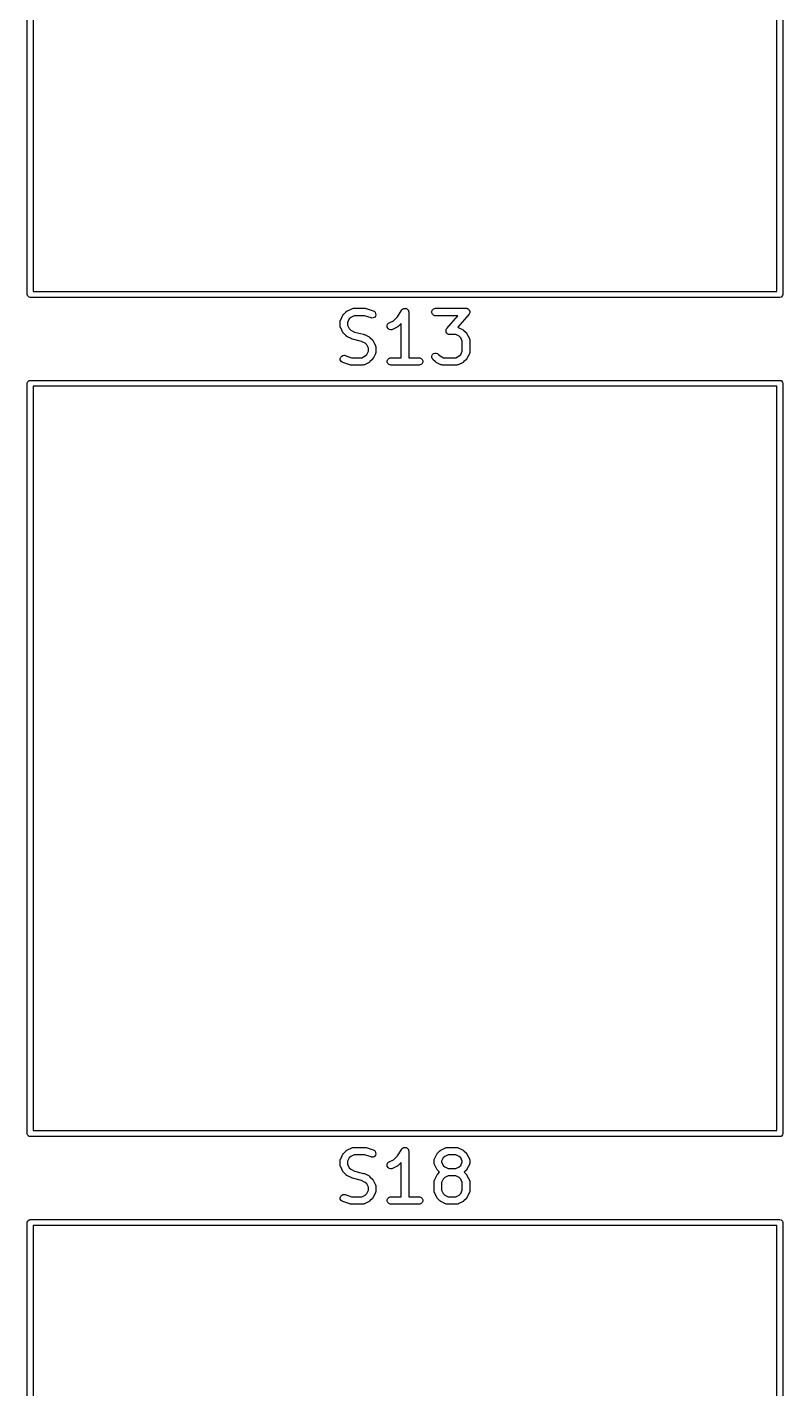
# Model space of a CAD drawing. Header units: inches. Extents: x 3.93 to 7.4, y -5.66 to -1.55.
# Drawn here: x 5.383 to 5.987, y -3.755 to -2.669 of the extents above; entities that cross this region are included whole.
import ezdxf

# ---------------------------------------------------------------- set-up
doc = ezdxf.new("R2010")
doc.units = ezdxf.units.IN
doc.header["$MEASUREMENT"] = 0
doc.layers.add('F.Silkscreen', color=41, linetype='CONTINUOUS', true_color=0xf2eda1)

msp = doc.modelspace()

# ---------------------------------------------------------------- linework, layer by layer
at = {"layer": 'F.Silkscreen', "linetype": 'CONTINUOUS'}
for p, q in [((5.3835, -2.8819), (5.3835, -2.2835)), ((5.3882, -2.2858), (5.3882, -2.8795)), ((5.9819, -2.8795), (5.9819, -2.2858)), ((5.9866, -2.2835), (5.9866, -2.8819)), ((5.3836, -2.8828), (5.3835, -2.8819)), ((5.3849, -2.8841), (5.3836, -2.8828)), ((5.3858, -2.8843), (5.3849, -2.8841)), ((5.9843, -2.8843), (5.3858, -2.8843)), ((5.3882, -2.8795), (5.9819, -2.8795)), ((5.9852, -2.8841), (5.9843, -2.8843)), ((5.9864, -2.8828), (5.9852, -2.8841)), ((5.9866, -2.8819), (5.9864, -2.8828)), ((5.6337, -2.902), (5.6355, -2.8983)), ((5.6355, -2.8983), (5.6357, -2.898)), ((5.6357, -2.898), (5.6358, -2.8979)), ((5.6357, -2.898), (5.6357, -2.898)), ((5.6358, -2.8978), (5.6359, -2.8977)), ((5.6358, -2.8979), (5.6358, -2.8978)), ((5.6359, -2.8977), (5.6361, -2.8975)), ((5.6361, -2.8975), (5.638, -2.8956)), ((5.638, -2.8956), (5.6382, -2.8955)), ((5.6382, -2.8954), (5.6383, -2.8953)), ((5.6382, -2.8955), (5.6382, -2.8954)), ((5.6383, -2.8953), (5.6384, -2.8953)), ((5.6384, -2.8953), (5.6385, -2.8952)), ((5.6385, -2.8952), (5.6387, -2.8951)), ((5.6387, -2.8951), (5.6425, -2.8932)), ((5.6445, -2.8988), (5.6418, -2.9002)), ((5.6425, -2.8932), (5.643, -2.893)), ((5.643, -2.893), (5.6431, -2.893)), ((5.6431, -2.893), (5.6432, -2.893)), ((5.6432, -2.893), (5.6438, -2.8929)), ((5.6438, -2.8929), (5.6532, -2.8929)), ((5.6527, -2.8988), (5.6445, -2.8988)), ((5.6579, -2.9005), (5.6527, -2.8988)), ((5.6532, -2.8929), (5.6535, -2.8929)), ((5.6535, -2.8929), (5.6535, -2.8929)), ((5.6535, -2.8929), (5.6536, -2.893)), ((5.6536, -2.893), (5.6537, -2.893)), ((5.6537, -2.893), (5.6538, -2.893)), ((5.6538, -2.893), (5.6541, -2.8931)), ((5.6541, -2.8931), (5.6597, -2.8949)), ((5.6597, -2.8949), (5.6603, -2.8952)), ((5.6603, -2.8952), (5.6611, -2.8959)), ((5.6614, -2.8992), (5.6606, -2.9001)), ((5.6611, -2.8959), (5.6616, -2.897)), ((5.6617, -2.8981), (5.6614, -2.8992)), ((5.6616, -2.897), (5.6617, -2.8981)), ((5.6758, -2.9028), (5.679, -2.8996)), ((5.679, -2.8996), (5.6826, -2.8942)), ((5.6826, -2.8942), (5.6829, -2.8938)), ((5.6826, -2.8942), (5.6826, -2.8942)), ((5.6826, -2.8942), (5.6826, -2.8942)), ((5.6826, -2.8942), (5.6826, -2.8942)), ((5.6829, -2.8938), (5.6832, -2.8936)), ((5.6832, -2.8936), (5.6834, -2.8934)), ((5.6834, -2.8934), (5.6837, -2.8933)), ((5.6837, -2.8933), (5.6839, -2.8931)), ((5.6839, -2.8931), (5.6842, -2.8931)), ((5.6842, -2.8931), (5.6845, -2.893)), ((5.6845, -2.893), (5.6848, -2.893)), ((5.6848, -2.893), (5.685, -2.8929)), ((5.685, -2.8929), (5.6853, -2.893)), ((5.6853, -2.893), (5.6856, -2.893)), ((5.6856, -2.893), (5.6859, -2.8931)), ((5.6859, -2.8931), (5.6862, -2.8931)), ((5.6862, -2.8931), (5.6864, -2.8933)), ((5.6864, -2.8933), (5.6867, -2.8934)), ((5.6867, -2.8934), (5.6869, -2.8936)), ((5.6869, -2.8936), (5.6871, -2.8938)), ((5.6871, -2.8938), (5.6873, -2.894)), ((5.6873, -2.894), (5.6875, -2.8942)), ((5.6875, -2.8942), (5.6876, -2.8945)), ((5.6876, -2.8945), (5.6878, -2.8947)), ((5.6878, -2.8947), (5.6878, -2.895)), ((5.6878, -2.895), (5.6879, -2.8953)), ((5.6879, -2.8953), (5.688, -2.8959)), ((5.688, -2.8959), (5.688, -2.8959)), ((5.688, -2.8959), (5.688, -2.8959)), ((5.688, -2.8959), (5.688, -2.8959)), ((5.688, -2.8959), (5.688, -2.9323)), ((5.7065, -2.8953), (5.707, -2.8942)), ((5.7065, -2.8964), (5.7065, -2.8953)), ((5.707, -2.8975), (5.7065, -2.8964)), ((5.707, -2.8942), (5.7078, -2.8934)), ((5.7078, -2.8983), (5.707, -2.8975)), ((5.7078, -2.8934), (5.7088, -2.893)), ((5.7088, -2.8988), (5.7078, -2.8983)), ((5.7088, -2.893), (5.7094, -2.8929)), ((5.7094, -2.8988), (5.7088, -2.8988)), ((5.7094, -2.8929), (5.7338, -2.8929)), ((5.7273, -2.8988), (5.7094, -2.8988)), ((5.7184, -2.9089), (5.7273, -2.8988)), ((5.736, -2.8978), (5.7271, -2.908)), ((5.7338, -2.8929), (5.7341, -2.8929)), ((5.7341, -2.8929), (5.7342, -2.8929)), ((5.7342, -2.8929), (5.7342, -2.8929)), ((5.7342, -2.8929), (5.7344, -2.893)), ((5.7344, -2.893), (5.7348, -2.8931)), ((5.7348, -2.8931), (5.7353, -2.8933)), ((5.7353, -2.8933), (5.7353, -2.8934)), ((5.7353, -2.8934), (5.7354, -2.8934)), ((5.7354, -2.8934), (5.7358, -2.8937)), ((5.7358, -2.8937), (5.7361, -2.8941)), ((5.7362, -2.8976), (5.736, -2.8978)), ((5.7361, -2.8941), (5.7362, -2.8941)), ((5.7362, -2.8941), (5.7362, -2.8942)), ((5.7362, -2.8942), (5.7364, -2.8947)), ((5.7363, -2.8974), (5.7362, -2.8975)), ((5.7362, -2.8975), (5.7362, -2.8976)), ((5.7365, -2.8969), (5.7363, -2.8973)), ((5.7363, -2.8973), (5.7363, -2.8974)), ((5.7364, -2.8947), (5.7366, -2.8951)), ((5.7367, -2.8964), (5.7365, -2.8969)), ((5.7366, -2.8951), (5.7366, -2.8952)), ((5.7366, -2.8952), (5.7367, -2.8953)), ((5.7367, -2.8953), (5.7367, -2.8958)), ((5.7367, -2.8958), (5.7367, -2.8962)), ((5.7367, -2.8962), (5.7367, -2.8963)), ((5.7367, -2.8963), (5.7367, -2.8964)), ((5.6333, -2.9034), (5.6334, -2.9028)), ((5.6333, -2.9071), (5.6333, -2.9034)), ((5.6334, -2.9077), (5.6333, -2.9071)), ((5.6334, -2.9026), (5.6337, -2.902)), ((5.6334, -2.9027), (5.6334, -2.9026)), ((5.6334, -2.9028), (5.6334, -2.9027)), ((5.6334, -2.9078), (5.6334, -2.9077)), ((5.6334, -2.9079), (5.6334, -2.9078)), ((5.6337, -2.9084), (5.6334, -2.9079)), ((5.6355, -2.9122), (5.6337, -2.9084)), ((5.6406, -2.9014), (5.6392, -2.9041)), ((5.6392, -2.9041), (5.6392, -2.9064)), ((5.6392, -2.9064), (5.6406, -2.9091)), ((5.6418, -2.9002), (5.6406, -2.9014)), ((5.6406, -2.9091), (5.6418, -2.9103)), ((5.6418, -2.9103), (5.6448, -2.9118)), ((5.6584, -2.9007), (5.6579, -2.9005)), ((5.6596, -2.9006), (5.6584, -2.9007)), ((5.6606, -2.9001), (5.6596, -2.9006)), ((5.6709, -2.9067), (5.6712, -2.9056)), ((5.6709, -2.9079), (5.6709, -2.9067)), ((5.6715, -2.9089), (5.6709, -2.9079)), ((5.6712, -2.9056), (5.672, -2.9048)), ((5.6723, -2.9097), (5.6715, -2.9089)), ((5.672, -2.9048), (5.6725, -2.9045)), ((5.6734, -2.91), (5.6723, -2.9097)), ((5.6725, -2.9045), (5.6758, -2.9028)), ((5.6746, -2.91), (5.6734, -2.91)), ((5.6751, -2.9097), (5.6746, -2.91)), ((5.6789, -2.9079), (5.6751, -2.9097)), ((5.6791, -2.9077), (5.6789, -2.9079)), ((5.6792, -2.9077), (5.6791, -2.9077)), ((5.6793, -2.9076), (5.6792, -2.9077)), ((5.6794, -2.9076), (5.6793, -2.9076)), ((5.6796, -2.9073), (5.6794, -2.9075)), ((5.6794, -2.9075), (5.6794, -2.9076)), ((5.6821, -2.9049), (5.6796, -2.9073)), ((5.6821, -2.9323), (5.6821, -2.9049)), ((5.7177, -2.9105), (5.7178, -2.9104)), ((5.7178, -2.911), (5.7177, -2.9105)), ((5.7178, -2.9103), (5.7179, -2.9098)), ((5.7178, -2.9104), (5.7178, -2.9103)), ((5.7179, -2.9098), (5.7181, -2.9094)), ((5.7181, -2.9094), (5.7182, -2.9093)), ((5.7182, -2.9093), (5.7182, -2.9092)), ((5.7182, -2.9092), (5.7183, -2.9092)), ((5.7183, -2.9092), (5.7184, -2.9089)), ((5.7271, -2.908), (5.7276, -2.9082)), ((5.7276, -2.9082), (5.7314, -2.9101)), ((5.7314, -2.9101), (5.7316, -2.9102)), ((5.7316, -2.9102), (5.7317, -2.9103)), ((5.7317, -2.9103), (5.7318, -2.9103)), ((5.7318, -2.9103), (5.7318, -2.9104)), ((5.7318, -2.9104), (5.7319, -2.9105)), ((5.7319, -2.9105), (5.7321, -2.9106)), ((5.6357, -2.9124), (5.6355, -2.9122)), ((5.6357, -2.9125), (5.6357, -2.9124)), ((5.6358, -2.9126), (5.6357, -2.9125)), ((5.6358, -2.9127), (5.6358, -2.9126)), ((5.6359, -2.9127), (5.6358, -2.9127)), ((5.6361, -2.9129), (5.6359, -2.9127)), ((5.638, -2.9148), (5.6361, -2.9129)), ((5.6382, -2.915), (5.638, -2.9148)), ((5.6382, -2.9151), (5.6382, -2.915)), ((5.6383, -2.9151), (5.6382, -2.9151)), ((5.6384, -2.9152), (5.6383, -2.9151)), ((5.6385, -2.9152), (5.6384, -2.9152)), ((5.6387, -2.9154), (5.6385, -2.9152)), ((5.6425, -2.9172), (5.6387, -2.9154)), ((5.6425, -2.9173), (5.6425, -2.9172)), ((5.6428, -2.9174), (5.6425, -2.9173)), ((5.6425, -2.9173), (5.6425, -2.9173)), ((5.643, -2.9175), (5.6428, -2.9174)), ((5.6431, -2.9175), (5.643, -2.9175)), ((5.643, -2.9175), (5.643, -2.9175)), ((5.6503, -2.9193), (5.6431, -2.9175)), ((5.6448, -2.9118), (5.652, -2.9136)), ((5.6533, -2.9208), (5.6503, -2.9193)), ((5.652, -2.9136), (5.6521, -2.9136)), ((5.6521, -2.9136), (5.6521, -2.9136)), ((5.6521, -2.9136), (5.6523, -2.9137)), ((5.6523, -2.9137), (5.6526, -2.9138)), ((5.6526, -2.9138), (5.6526, -2.9138)), ((5.6526, -2.9138), (5.6526, -2.9138)), ((5.6526, -2.9138), (5.6564, -2.9157)), ((5.6545, -2.922), (5.6533, -2.9208)), ((5.6564, -2.9157), (5.6566, -2.9159)), ((5.6566, -2.9159), (5.6567, -2.9159)), ((5.6567, -2.9159), (5.6568, -2.916)), ((5.6568, -2.916), (5.6569, -2.916)), ((5.6569, -2.916), (5.6569, -2.9161)), ((5.6569, -2.9161), (5.6571, -2.9163)), ((5.6571, -2.9163), (5.659, -2.9181)), ((5.659, -2.9181), (5.6592, -2.9184)), ((5.6592, -2.9184), (5.6593, -2.9184)), ((5.6593, -2.9184), (5.6593, -2.9185)), ((5.6593, -2.9185), (5.6594, -2.9186)), ((5.6594, -2.9186), (5.6594, -2.9187)), ((5.6594, -2.9187), (5.6596, -2.9189)), ((5.6596, -2.9189), (5.6614, -2.9227)), ((5.7178, -2.9114), (5.7178, -2.911)), ((5.7178, -2.9115), (5.7178, -2.9114)), ((5.7178, -2.9116), (5.7178, -2.9115)), ((5.718, -2.9121), (5.7178, -2.9116)), ((5.7182, -2.9125), (5.718, -2.9121)), ((5.7183, -2.9126), (5.7182, -2.9125)), ((5.7183, -2.9127), (5.7183, -2.9126)), ((5.7187, -2.913), (5.7183, -2.9127)), ((5.719, -2.9133), (5.7187, -2.913)), ((5.7191, -2.9134), (5.719, -2.9133)), ((5.7192, -2.9134), (5.7191, -2.9134)), ((5.7196, -2.9136), (5.7192, -2.9134)), ((5.7201, -2.9138), (5.7196, -2.9136)), ((5.7202, -2.9138), (5.7201, -2.9138)), ((5.7203, -2.9138), (5.7202, -2.9138)), ((5.7204, -2.9138), (5.7203, -2.9138)), ((5.7207, -2.9138), (5.7204, -2.9138)), ((5.7256, -2.9138), (5.7207, -2.9138)), ((5.7283, -2.9152), (5.7256, -2.9138)), ((5.7295, -2.9164), (5.7283, -2.9152)), ((5.7308, -2.9191), (5.7295, -2.9164)), ((5.7308, -2.927), (5.7308, -2.9191)), ((5.7321, -2.9106), (5.734, -2.9125)), ((5.734, -2.9125), (5.7342, -2.9127)), ((5.7342, -2.9127), (5.7342, -2.9128)), ((5.7342, -2.9128), (5.7343, -2.9129)), ((5.7343, -2.9129), (5.7344, -2.913)), ((5.7344, -2.913), (5.7344, -2.913)), ((5.7344, -2.913), (5.7345, -2.9133)), ((5.7345, -2.9133), (5.7364, -2.917)), ((5.7364, -2.917), (5.7366, -2.9176)), ((5.7366, -2.9176), (5.7366, -2.9177)), ((5.7366, -2.9177), (5.7367, -2.9178)), ((5.7367, -2.9178), (5.7367, -2.9184)), ((5.7367, -2.9184), (5.7367, -2.9277)), ((5.6334, -2.933), (5.6337, -2.9319)), ((5.6337, -2.9319), (5.6345, -2.931)), ((5.6345, -2.931), (5.6355, -2.9305)), ((5.6355, -2.9305), (5.6367, -2.9304)), ((5.6367, -2.9304), (5.6372, -2.9306)), ((5.6372, -2.9306), (5.6424, -2.9323)), ((5.6506, -2.9323), (5.6533, -2.9309)), ((5.6533, -2.9309), (5.6545, -2.9297)), ((5.6558, -2.9247), (5.6545, -2.922)), ((5.6545, -2.9297), (5.6558, -2.927)), ((5.6558, -2.927), (5.6558, -2.9247)), ((5.6614, -2.9291), (5.6596, -2.9328)), ((5.6614, -2.9227), (5.6616, -2.9232)), ((5.6616, -2.9285), (5.6614, -2.9291)), ((5.6616, -2.9232), (5.6616, -2.9233)), ((5.6616, -2.9233), (5.6617, -2.9234)), ((5.6617, -2.9283), (5.6616, -2.9284)), ((5.6616, -2.9284), (5.6616, -2.9285)), ((5.6617, -2.9234), (5.6617, -2.924)), ((5.6617, -2.924), (5.6617, -2.9277)), ((5.6617, -2.9277), (5.6617, -2.9283)), ((5.7065, -2.9309), (5.707, -2.9298)), ((5.7065, -2.9321), (5.7065, -2.9309)), ((5.707, -2.9331), (5.7065, -2.9321)), ((5.707, -2.9298), (5.7078, -2.929)), ((5.7078, -2.929), (5.7088, -2.9286)), ((5.7088, -2.9286), (5.71, -2.9286)), ((5.71, -2.9286), (5.7111, -2.929)), ((5.7111, -2.929), (5.7115, -2.9294)), ((5.7115, -2.9294), (5.713, -2.9309)), ((5.713, -2.9309), (5.7157, -2.9323)), ((5.7256, -2.9323), (5.7283, -2.9309)), ((5.7283, -2.9309), (5.7295, -2.9297)), ((5.7295, -2.9297), (5.7308, -2.927)), ((5.7364, -2.9291), (5.7345, -2.9328)), ((5.7366, -2.9285), (5.7364, -2.9291)), ((5.7367, -2.9283), (5.7366, -2.9284)), ((5.7366, -2.9284), (5.7366, -2.9285)), ((5.7367, -2.9277), (5.7367, -2.9283)), ((5.6334, -2.9341), (5.6334, -2.933)), ((5.634, -2.9352), (5.6334, -2.9341)), ((5.6348, -2.9359), (5.634, -2.9352)), ((5.6354, -2.9362), (5.6348, -2.9359)), ((5.641, -2.938), (5.6354, -2.9362)), ((5.6413, -2.9381), (5.641, -2.938)), ((5.6414, -2.9381), (5.6413, -2.9381)), ((5.6413, -2.9381), (5.6413, -2.9381)), ((5.6416, -2.9382), (5.6414, -2.9381)), ((5.6419, -2.9382), (5.6416, -2.9382)), ((5.6416, -2.9382), (5.6416, -2.9382)), ((5.6513, -2.9382), (5.6419, -2.9382)), ((5.6424, -2.9323), (5.6506, -2.9323)), ((5.6519, -2.9381), (5.6513, -2.9382)), ((5.652, -2.9381), (5.6519, -2.9381)), ((5.6521, -2.9381), (5.652, -2.9381)), ((5.6526, -2.9379), (5.6521, -2.9381)), ((5.6564, -2.936), (5.6526, -2.9379)), ((5.6566, -2.9358), (5.6564, -2.936)), ((5.6567, -2.9358), (5.6566, -2.9358)), ((5.6568, -2.9357), (5.6567, -2.9358)), ((5.6569, -2.9357), (5.6568, -2.9357)), ((5.6571, -2.9354), (5.6569, -2.9356)), ((5.6569, -2.9356), (5.6569, -2.9357)), ((5.659, -2.9336), (5.6571, -2.9354)), ((5.6592, -2.9333), (5.659, -2.9336)), ((5.6593, -2.9333), (5.6592, -2.9333)), ((5.6594, -2.9331), (5.6593, -2.9332)), ((5.6593, -2.9332), (5.6593, -2.9333)), ((5.6596, -2.9328), (5.6594, -2.933)), ((5.6594, -2.933), (5.6594, -2.9331)), ((5.6709, -2.9347), (5.6713, -2.9336)), ((5.6709, -2.9358), (5.6709, -2.9347)), ((5.6713, -2.9369), (5.6709, -2.9358)), ((5.6713, -2.9336), (5.6722, -2.9328)), ((5.6722, -2.9377), (5.6713, -2.9369)), ((5.6722, -2.9328), (5.6732, -2.9323)), ((5.6732, -2.9381), (5.6722, -2.9377)), ((5.6732, -2.9323), (5.6738, -2.9323)), ((5.6738, -2.9382), (5.6732, -2.9381)), ((5.6738, -2.9323), (5.6821, -2.9323)), ((5.6963, -2.9382), (5.6738, -2.9382)), ((5.688, -2.9323), (5.6963, -2.9323)), ((5.6963, -2.9323), (5.6969, -2.9323)), ((5.6969, -2.9381), (5.6963, -2.9382)), ((5.6969, -2.9323), (5.6979, -2.9328)), ((5.6979, -2.9377), (5.6969, -2.9381)), ((5.6979, -2.9328), (5.6987, -2.9336)), ((5.6987, -2.9369), (5.6979, -2.9377)), ((5.6987, -2.9336), (5.6992, -2.9347)), ((5.6992, -2.9358), (5.6987, -2.9369)), ((5.6992, -2.9347), (5.6992, -2.9358)), ((5.7073, -2.9336), (5.707, -2.9331)), ((5.7092, -2.9354), (5.7073, -2.9336)), ((5.7094, -2.9356), (5.7092, -2.9354)), ((5.7095, -2.9357), (5.7094, -2.9356)), ((5.7096, -2.9357), (5.7095, -2.9357)), ((5.7096, -2.9358), (5.7096, -2.9357)), ((5.7097, -2.9358), (5.7096, -2.9358)), ((5.71, -2.936), (5.7097, -2.9358)), ((5.7137, -2.9379), (5.71, -2.936)), ((5.7143, -2.9381), (5.7137, -2.9379)), ((5.7144, -2.9381), (5.7143, -2.9381)), ((5.7145, -2.9381), (5.7144, -2.9381)), ((5.715, -2.9382), (5.7145, -2.9381)), ((5.7263, -2.9382), (5.715, -2.9382)), ((5.7157, -2.9323), (5.7256, -2.9323)), ((5.7269, -2.9381), (5.7263, -2.9382)), ((5.727, -2.9381), (5.7269, -2.9381)), ((5.7271, -2.9381), (5.727, -2.9381)), ((5.7276, -2.9379), (5.7271, -2.9381)), ((5.7314, -2.936), (5.7276, -2.9379)), ((5.7316, -2.9358), (5.7314, -2.936)), ((5.7317, -2.9358), (5.7316, -2.9358)), ((5.7318, -2.9357), (5.7317, -2.9358)), ((5.7319, -2.9356), (5.7318, -2.9357)), ((5.7318, -2.9357), (5.7318, -2.9357)), ((5.7321, -2.9354), (5.7319, -2.9356)), ((5.734, -2.9336), (5.7321, -2.9354)), ((5.7342, -2.9333), (5.734, -2.9336)), ((5.7343, -2.9332), (5.7342, -2.9333)), ((5.7342, -2.9333), (5.7342, -2.9333)), ((5.7344, -2.9331), (5.7343, -2.9332)), ((5.7345, -2.9328), (5.7344, -2.933)), ((5.7344, -2.933), (5.7344, -2.9331)), ((5.3835, -2.9528), (5.3836, -2.9519)), ((5.3835, -3.5512), (5.3835, -2.9528)), ((5.3836, -2.9519), (5.3849, -2.9506)), ((5.3849, -2.9506), (5.3858, -2.9504)), ((5.3858, -2.9504), (5.9843, -2.9504)), ((5.9843, -2.9504), (5.9852, -2.9506)), ((5.9852, -2.9506), (5.9864, -2.9519)), ((5.9864, -2.9519), (5.9866, -2.9528)), ((5.9866, -2.9528), (5.9866, -3.5512)), ((5.3882, -2.9551), (5.3882, -3.5488)), ((5.9819, -2.9551), (5.3882, -2.9551)), ((5.9819, -3.5488), (5.9819, -2.9551)), ((5.3836, -3.5521), (5.3835, -3.5512)), ((5.3882, -3.5488), (5.9819, -3.5488)), ((5.9866, -3.5512), (5.9864, -3.5521)), ((5.3849, -3.5534), (5.3836, -3.5521)), ((5.3858, -3.5535), (5.3849, -3.5534)), ((5.9843, -3.5535), (5.3858, -3.5535)), ((5.9852, -3.5534), (5.9843, -3.5535)), ((5.9864, -3.5521), (5.9852, -3.5534)), ((5.6333, -3.5726), (5.6334, -3.5721)), ((5.6333, -3.5764), (5.6333, -3.5726)), ((5.6334, -3.5719), (5.6337, -3.5713)), ((5.6334, -3.572), (5.6334, -3.5719)), ((5.6334, -3.5721), (5.6334, -3.572)), ((5.6337, -3.5713), (5.6355, -3.5676)), ((5.6355, -3.5676), (5.6357, -3.5673)), ((5.6357, -3.5673), (5.6358, -3.5672)), ((5.6357, -3.5673), (5.6357, -3.5673)), ((5.6358, -3.5671), (5.6359, -3.567)), ((5.6358, -3.5672), (5.6358, -3.5671)), ((5.6359, -3.567), (5.6361, -3.5668)), ((5.6361, -3.5668), (5.638, -3.5649)), ((5.638, -3.5649), (5.6382, -3.5648)), ((5.6382, -3.5647), (5.6383, -3.5646)), ((5.6382, -3.5648), (5.6382, -3.5647)), ((5.6383, -3.5646), (5.6384, -3.5646)), ((5.6384, -3.5646), (5.6385, -3.5645)), ((5.6385, -3.5645), (5.6387, -3.5644)), ((5.6387, -3.5644), (5.6425, -3.5625)), ((5.6406, -3.5706), (5.6392, -3.5733)), ((5.6418, -3.5695), (5.6406, -3.5706)), ((5.6445, -3.5681), (5.6418, -3.5695)), ((5.6425, -3.5625), (5.643, -3.5623)), ((5.643, -3.5623), (5.6431, -3.5623)), ((5.6431, -3.5623), (5.6432, -3.5623)), ((5.6432, -3.5623), (5.6438, -3.5622)), ((5.6438, -3.5622), (5.6532, -3.5622)), ((5.6527, -3.5681), (5.6445, -3.5681)), ((5.6579, -3.5698), (5.6527, -3.5681)), ((5.6532, -3.5622), (5.6535, -3.5622)), ((5.6535, -3.5622), (5.6535, -3.5622)), ((5.6535, -3.5622), (5.6536, -3.5622)), ((5.6536, -3.5622), (5.6537, -3.5623)), ((5.6537, -3.5623), (5.6538, -3.5623)), ((5.6538, -3.5623), (5.6541, -3.5623)), ((5.6541, -3.5623), (5.6597, -3.5642)), ((5.6584, -3.57), (5.6579, -3.5698)), ((5.6596, -3.5699), (5.6584, -3.57)), ((5.6606, -3.5694), (5.6596, -3.5699)), ((5.6597, -3.5642), (5.6603, -3.5645)), ((5.6603, -3.5645), (5.6611, -3.5652)), ((5.6614, -3.5685), (5.6606, -3.5694)), ((5.6611, -3.5652), (5.6616, -3.5662)), ((5.6617, -3.5674), (5.6614, -3.5685)), ((5.6616, -3.5662), (5.6617, -3.5674)), ((5.6725, -3.5738), (5.6758, -3.5721)), ((5.6758, -3.5721), (5.679, -3.5689)), ((5.679, -3.5689), (5.6826, -3.5635)), ((5.6826, -3.5635), (5.6829, -3.5631)), ((5.6826, -3.5635), (5.6826, -3.5635)), ((5.6826, -3.5635), (5.6826, -3.5635)), ((5.6826, -3.5635), (5.6826, -3.5635)), ((5.6829, -3.5631), (5.6832, -3.5629)), ((5.6832, -3.5629), (5.6834, -3.5627)), ((5.6834, -3.5627), (5.6837, -3.5626)), ((5.6837, -3.5626), (5.6839, -3.5624)), ((5.6839, -3.5624), (5.6842, -3.5624)), ((5.6842, -3.5624), (5.6845, -3.5623)), ((5.6845, -3.5623), (5.6848, -3.5623)), ((5.6848, -3.5623), (5.685, -3.5622)), ((5.685, -3.5622), (5.6853, -3.5623)), ((5.6853, -3.5623), (5.6856, -3.5623)), ((5.6856, -3.5623), (5.6859, -3.5624)), ((5.6859, -3.5624), (5.6862, -3.5624)), ((5.6862, -3.5624), (5.6864, -3.5626)), ((5.6864, -3.5626), (5.6867, -3.5627)), ((5.6867, -3.5627), (5.6869, -3.5629)), ((5.6869, -3.5629), (5.6871, -3.5631)), ((5.6871, -3.5631), (5.6873, -3.5633)), ((5.6873, -3.5633), (5.6875, -3.5635)), ((5.6875, -3.5635), (5.6876, -3.5638)), ((5.6876, -3.5638), (5.6878, -3.564)), ((5.6878, -3.564), (5.6878, -3.5643)), ((5.6878, -3.5643), (5.6879, -3.5646)), ((5.6879, -3.5646), (5.688, -3.5651)), ((5.688, -3.5651), (5.688, -3.5651)), ((5.688, -3.5651), (5.688, -3.5651)), ((5.688, -3.5651), (5.688, -3.5652)), ((5.688, -3.5652), (5.688, -3.6016)), ((5.7083, -3.5726), (5.7084, -3.5721)), ((5.7083, -3.5745), (5.7083, -3.5726)), ((5.7084, -3.5719), (5.7086, -3.5713)), ((5.7084, -3.572), (5.7084, -3.5719)), ((5.7084, -3.5721), (5.7084, -3.572)), ((5.7086, -3.5713), (5.7105, -3.5676)), ((5.7105, -3.5676), (5.7107, -3.5673)), ((5.7107, -3.5673), (5.7108, -3.5672)), ((5.7107, -3.5673), (5.7107, -3.5673)), ((5.7108, -3.5671), (5.7109, -3.567)), ((5.7108, -3.5672), (5.7108, -3.5671)), ((5.7109, -3.567), (5.7111, -3.5668)), ((5.7111, -3.5668), (5.7129, -3.5649)), ((5.7129, -3.5649), (5.7132, -3.5648)), ((5.7132, -3.5647), (5.7133, -3.5646)), ((5.7132, -3.5648), (5.7132, -3.5647)), ((5.7133, -3.5646), (5.7134, -3.5646)), ((5.7134, -3.5646), (5.7135, -3.5645)), ((5.7135, -3.5645), (5.7137, -3.5644)), ((5.7137, -3.5644), (5.7175, -3.5625)), ((5.7156, -3.5706), (5.7142, -3.5733)), ((5.7168, -3.5695), (5.7156, -3.5706)), ((5.7195, -3.5681), (5.7168, -3.5695)), ((5.7175, -3.5625), (5.718, -3.5623)), ((5.718, -3.5623), (5.7181, -3.5623)), ((5.7181, -3.5623), (5.7182, -3.5623)), ((5.7182, -3.5623), (5.7188, -3.5622)), ((5.7188, -3.5622), (5.7263, -3.5622)), ((5.7256, -3.5681), (5.7195, -3.5681)), ((5.7283, -3.5695), (5.7256, -3.5681)), ((5.7263, -3.5622), (5.7269, -3.5623)), ((5.7269, -3.5623), (5.727, -3.5623)), ((5.727, -3.5623), (5.7271, -3.5623)), ((5.7271, -3.5623), (5.7276, -3.5625)), ((5.7276, -3.5625), (5.7314, -3.5644)), ((5.7295, -3.5706), (5.7283, -3.5695)), ((5.7308, -3.5733), (5.7295, -3.5706)), ((5.7314, -3.5644), (5.7316, -3.5645)), ((5.7316, -3.5645), (5.7317, -3.5646)), ((5.7317, -3.5646), (5.7318, -3.5646)), ((5.7318, -3.5646), (5.7318, -3.5647)), ((5.7318, -3.5647), (5.7319, -3.5648)), ((5.7319, -3.5648), (5.7321, -3.5649)), ((5.7321, -3.5649), (5.734, -3.5668)), ((5.734, -3.5668), (5.7342, -3.567)), ((5.7342, -3.567), (5.7342, -3.5671)), ((5.7342, -3.5671), (5.7343, -3.5672)), ((5.7343, -3.5672), (5.7344, -3.5673)), ((5.7344, -3.5673), (5.7344, -3.5673)), ((5.7344, -3.5673), (5.7345, -3.5676)), ((5.7345, -3.5676), (5.7364, -3.5713)), ((5.7364, -3.5713), (5.7366, -3.5719)), ((5.7366, -3.5719), (5.7366, -3.572)), ((5.7366, -3.572), (5.7367, -3.5721)), ((5.7367, -3.5721), (5.7367, -3.5726)), ((5.7367, -3.5726), (5.7367, -3.5745)), ((5.6334, -3.577), (5.6333, -3.5764)), ((5.6334, -3.5771), (5.6334, -3.577)), ((5.6334, -3.5772), (5.6334, -3.5771)), ((5.6337, -3.5777), (5.6334, -3.5772)), ((5.6355, -3.5815), (5.6337, -3.5777)), ((5.6357, -3.5817), (5.6355, -3.5815)), ((5.6357, -3.5818), (5.6357, -3.5817)), ((5.6358, -3.5819), (5.6357, -3.5818)), ((5.6358, -3.582), (5.6358, -3.5819)), ((5.6359, -3.582), (5.6358, -3.582)), ((5.6361, -3.5822), (5.6359, -3.582)), ((5.638, -3.5841), (5.6361, -3.5822)), ((5.6392, -3.5733), (5.6392, -3.5757)), ((5.6392, -3.5757), (5.6406, -3.5784)), ((5.6406, -3.5784), (5.6418, -3.5796)), ((5.6418, -3.5796), (5.6448, -3.5811)), ((5.6448, -3.5811), (5.652, -3.5829)), ((5.652, -3.5829), (5.6521, -3.5829)), ((5.6521, -3.5829), (5.6521, -3.5829)), ((5.6521, -3.5829), (5.6523, -3.583)), ((5.6523, -3.583), (5.6526, -3.5831)), ((5.6526, -3.5831), (5.6526, -3.5831)), ((5.6526, -3.5831), (5.6526, -3.5831)), ((5.6526, -3.5831), (5.6564, -3.585)), ((5.6709, -3.576), (5.6712, -3.5749)), ((5.6709, -3.5772), (5.6709, -3.576)), ((5.6715, -3.5782), (5.6709, -3.5772)), ((5.6712, -3.5749), (5.672, -3.5741)), ((5.6723, -3.579), (5.6715, -3.5782)), ((5.672, -3.5741), (5.6725, -3.5738)), ((5.6734, -3.5793), (5.6723, -3.579)), ((5.6746, -3.5792), (5.6734, -3.5793)), ((5.6751, -3.579), (5.6746, -3.5792)), ((5.6789, -3.5772), (5.6751, -3.579)), ((5.6791, -3.577), (5.6789, -3.5772)), ((5.6792, -3.577), (5.6791, -3.577)), ((5.6793, -3.5769), (5.6792, -3.577)), ((5.6794, -3.5769), (5.6793, -3.5769)), ((5.6796, -3.5766), (5.6794, -3.5768)), ((5.6794, -3.5768), (5.6794, -3.5769)), ((5.6821, -3.5742), (5.6796, -3.5766)), ((5.6821, -3.6016), (5.6821, -3.5742)), ((5.7084, -3.5751), (5.7083, -3.5745)), ((5.7084, -3.5752), (5.7084, -3.5751)), ((5.7084, -3.5753), (5.7084, -3.5752)), ((5.7086, -3.5758), (5.7084, -3.5753)), ((5.7105, -3.5796), (5.7086, -3.5758)), ((5.7107, -3.5798), (5.7105, -3.5796)), ((5.7107, -3.5799), (5.7107, -3.5798)), ((5.7108, -3.58), (5.7107, -3.5799)), ((5.7108, -3.5801), (5.7108, -3.58)), ((5.7109, -3.5801), (5.7108, -3.5801)), ((5.7111, -3.5804), (5.7109, -3.5801)), ((5.7109, -3.5839), (5.7111, -3.5837)), ((5.7127, -3.582), (5.7111, -3.5804)), ((5.7111, -3.5837), (5.7127, -3.582)), ((5.7142, -3.5733), (5.7142, -3.5738)), ((5.7142, -3.5738), (5.7156, -3.5765)), ((5.7156, -3.5765), (5.7168, -3.5777)), ((5.7168, -3.5777), (5.7195, -3.5791)), ((5.7195, -3.5791), (5.7256, -3.5791)), ((5.7256, -3.5791), (5.7283, -3.5777)), ((5.7283, -3.5777), (5.7295, -3.5765)), ((5.7295, -3.5765), (5.7308, -3.5738)), ((5.7308, -3.5738), (5.7308, -3.5733)), ((5.734, -3.5804), (5.7323, -3.582)), ((5.7323, -3.582), (5.734, -3.5837)), ((5.7342, -3.5801), (5.734, -3.5804)), ((5.734, -3.5837), (5.7342, -3.5839)), ((5.7343, -3.58), (5.7342, -3.5801)), ((5.7342, -3.5801), (5.7342, -3.5801)), ((5.7344, -3.5799), (5.7343, -3.58)), ((5.7345, -3.5796), (5.7344, -3.5798)), ((5.7344, -3.5798), (5.7344, -3.5799)), ((5.7364, -3.5758), (5.7345, -3.5796)), ((5.7366, -3.5753), (5.7364, -3.5758)), ((5.7367, -3.5751), (5.7366, -3.5752)), ((5.7366, -3.5752), (5.7366, -3.5753)), ((5.7367, -3.5745), (5.7367, -3.5751)), ((5.6382, -3.5843), (5.638, -3.5841)), ((5.6382, -3.5844), (5.6382, -3.5843)), ((5.6383, -3.5844), (5.6382, -3.5844)), ((5.6384, -3.5845), (5.6383, -3.5844)), ((5.6385, -3.5845), (5.6384, -3.5845)), ((5.6387, -3.5847), (5.6385, -3.5845)), ((5.6425, -3.5865), (5.6387, -3.5847)), ((5.6425, -3.5866), (5.6425, -3.5865)), ((5.6428, -3.5867), (5.6425, -3.5866)), ((5.6425, -3.5866), (5.6425, -3.5866)), ((5.643, -3.5867), (5.6428, -3.5867)), ((5.6431, -3.5868), (5.643, -3.5867)), ((5.643, -3.5867), (5.643, -3.5867)), ((5.6503, -3.5886), (5.6431, -3.5868)), ((5.6533, -3.5901), (5.6503, -3.5886)), ((5.6545, -3.5913), (5.6533, -3.5901)), ((5.6558, -3.594), (5.6545, -3.5913)), ((5.6558, -3.5963), (5.6558, -3.594)), ((5.6564, -3.585), (5.6566, -3.5852)), ((5.6566, -3.5852), (5.6567, -3.5852)), ((5.6567, -3.5852), (5.6568, -3.5853)), ((5.6568, -3.5853), (5.6569, -3.5853)), ((5.6569, -3.5853), (5.6569, -3.5854)), ((5.6569, -3.5854), (5.6571, -3.5856)), ((5.6571, -3.5856), (5.659, -3.5874)), ((5.659, -3.5874), (5.6592, -3.5877)), ((5.6592, -3.5877), (5.6593, -3.5877)), ((5.6593, -3.5877), (5.6593, -3.5878)), ((5.6593, -3.5878), (5.6594, -3.5879)), ((5.6594, -3.5879), (5.6594, -3.588)), ((5.6594, -3.588), (5.6596, -3.5882)), ((5.6596, -3.5882), (5.6614, -3.592)), ((5.6614, -3.592), (5.6616, -3.5925)), ((5.6616, -3.5925), (5.6616, -3.5926)), ((5.6616, -3.5926), (5.6617, -3.5927)), ((5.6617, -3.5927), (5.6617, -3.5933)), ((5.6617, -3.5933), (5.6617, -3.597)), ((5.7083, -3.5895), (5.7084, -3.5889)), ((5.7083, -3.597), (5.7083, -3.5895)), ((5.7084, -3.5887), (5.7086, -3.5882)), ((5.7084, -3.5888), (5.7084, -3.5887)), ((5.7084, -3.5889), (5.7084, -3.5888)), ((5.7086, -3.5882), (5.7105, -3.5845)), ((5.7105, -3.5845), (5.7107, -3.5842)), ((5.7107, -3.5842), (5.7107, -3.5841)), ((5.7107, -3.5841), (5.7108, -3.5841)), ((5.7108, -3.584), (5.7109, -3.5839)), ((5.7108, -3.5841), (5.7108, -3.584)), ((5.7156, -3.5875), (5.7142, -3.5902)), ((5.7142, -3.5902), (5.7142, -3.5963)), ((5.7168, -3.5863), (5.7156, -3.5875)), ((5.7195, -3.585), (5.7168, -3.5863)), ((5.7256, -3.585), (5.7195, -3.585)), ((5.7283, -3.5863), (5.7256, -3.585)), ((5.7295, -3.5875), (5.7283, -3.5863)), ((5.7308, -3.5902), (5.7295, -3.5875)), ((5.7308, -3.5963), (5.7308, -3.5902)), ((5.7342, -3.5839), (5.7342, -3.584)), ((5.7342, -3.584), (5.7343, -3.5841)), ((5.7343, -3.5841), (5.7344, -3.5841)), ((5.7344, -3.5841), (5.7344, -3.5842)), ((5.7344, -3.5842), (5.7345, -3.5845)), ((5.7345, -3.5845), (5.7364, -3.5882)), ((5.7364, -3.5882), (5.7366, -3.5887)), ((5.7366, -3.5887), (5.7366, -3.5888)), ((5.7366, -3.5888), (5.7367, -3.5889)), ((5.7367, -3.5889), (5.7367, -3.5895)), ((5.7367, -3.5895), (5.7367, -3.597)), ((5.6334, -3.6023), (5.6337, -3.6012)), ((5.6334, -3.6034), (5.6334, -3.6023)), ((5.634, -3.6045), (5.6334, -3.6034)), ((5.6337, -3.6012), (5.6345, -3.6003)), ((5.6348, -3.6052), (5.634, -3.6045)), ((5.6345, -3.6003), (5.6355, -3.5998)), ((5.6354, -3.6054), (5.6348, -3.6052)), ((5.641, -3.6073), (5.6354, -3.6054)), ((5.6355, -3.5998), (5.6367, -3.5997)), ((5.6367, -3.5997), (5.6372, -3.5998)), ((5.6372, -3.5998), (5.6424, -3.6016)), ((5.6424, -3.6016), (5.6506, -3.6016)), ((5.6506, -3.6016), (5.6533, -3.6002)), ((5.6564, -3.6053), (5.6526, -3.6072)), ((5.6533, -3.6002), (5.6545, -3.599)), ((5.6545, -3.599), (5.6558, -3.5963)), ((5.6566, -3.6051), (5.6564, -3.6053)), ((5.6567, -3.6051), (5.6566, -3.6051)), ((5.6568, -3.605), (5.6567, -3.6051)), ((5.6569, -3.605), (5.6568, -3.605)), ((5.6571, -3.6047), (5.6569, -3.6049)), ((5.6569, -3.6049), (5.6569, -3.605)), ((5.659, -3.6029), (5.6571, -3.6047)), ((5.6592, -3.6026), (5.659, -3.6029)), ((5.6593, -3.6026), (5.6592, -3.6026)), ((5.6594, -3.6024), (5.6593, -3.6025)), ((5.6593, -3.6025), (5.6593, -3.6026)), ((5.6596, -3.6021), (5.6594, -3.6023)), ((5.6594, -3.6023), (5.6594, -3.6024)), ((5.6614, -3.5983), (5.6596, -3.6021)), ((5.6616, -3.5978), (5.6614, -3.5983)), ((5.6617, -3.5976), (5.6616, -3.5977)), ((5.6616, -3.5977), (5.6616, -3.5978)), ((5.6617, -3.597), (5.6617, -3.5976)), ((5.6709, -3.6039), (5.6713, -3.6029)), ((5.6709, -3.6051), (5.6709, -3.6039)), ((5.6713, -3.6062), (5.6709, -3.6051)), ((5.6713, -3.6029), (5.6722, -3.6021)), ((5.6722, -3.6021), (5.6732, -3.6016)), ((5.6732, -3.6016), (5.6738, -3.6016)), ((5.6738, -3.6016), (5.6821, -3.6016)), ((5.688, -3.6016), (5.6963, -3.6016)), ((5.6963, -3.6016), (5.6969, -3.6016)), ((5.6969, -3.6016), (5.6979, -3.6021)), ((5.6979, -3.6021), (5.6987, -3.6029)), ((5.6987, -3.6029), (5.6992, -3.6039)), ((5.6992, -3.6051), (5.6987, -3.6062)), ((5.6992, -3.6039), (5.6992, -3.6051)), ((5.7084, -3.5976), (5.7083, -3.597)), ((5.7084, -3.5977), (5.7084, -3.5976)), ((5.7084, -3.5978), (5.7084, -3.5977)), ((5.7086, -3.5983), (5.7084, -3.5978)), ((5.7105, -3.6021), (5.7086, -3.5983)), ((5.7107, -3.6023), (5.7105, -3.6021)), ((5.7107, -3.6024), (5.7107, -3.6023)), ((5.7108, -3.6025), (5.7107, -3.6024)), ((5.7108, -3.6026), (5.7108, -3.6025)), ((5.7109, -3.6026), (5.7108, -3.6026)), ((5.7111, -3.6029), (5.7109, -3.6026)), ((5.7129, -3.6047), (5.7111, -3.6029)), ((5.7132, -3.6049), (5.7129, -3.6047)), ((5.7132, -3.605), (5.7132, -3.6049)), ((5.7133, -3.605), (5.7132, -3.605)), ((5.7134, -3.6051), (5.7133, -3.605)), ((5.7135, -3.6051), (5.7134, -3.6051)), ((5.7137, -3.6053), (5.7135, -3.6051)), ((5.7175, -3.6072), (5.7137, -3.6053)), ((5.7142, -3.5963), (5.7156, -3.599)), ((5.7156, -3.599), (5.7168, -3.6002)), ((5.7168, -3.6002), (5.7195, -3.6016)), ((5.7195, -3.6016), (5.7256, -3.6016)), ((5.7256, -3.6016), (5.7283, -3.6002)), ((5.7314, -3.6053), (5.7276, -3.6072)), ((5.7283, -3.6002), (5.7295, -3.599)), ((5.7295, -3.599), (5.7308, -3.5963)), ((5.7316, -3.6051), (5.7314, -3.6053)), ((5.7317, -3.6051), (5.7316, -3.6051)), ((5.7318, -3.605), (5.7317, -3.6051)), ((5.7319, -3.6049), (5.7318, -3.605)), ((5.7318, -3.605), (5.7318, -3.605)), ((5.7321, -3.6047), (5.7319, -3.6049)), ((5.734, -3.6029), (5.7321, -3.6047)), ((5.7342, -3.6026), (5.734, -3.6029)), ((5.7343, -3.6025), (5.7342, -3.6026)), ((5.7342, -3.6026), (5.7342, -3.6026)), ((5.7344, -3.6024), (5.7343, -3.6025)), ((5.7345, -3.6021), (5.7344, -3.6023)), ((5.7344, -3.6023), (5.7344, -3.6024)), ((5.7364, -3.5983), (5.7345, -3.6021)), ((5.7366, -3.5978), (5.7364, -3.5983)), ((5.7367, -3.5976), (5.7366, -3.5977)), ((5.7366, -3.5977), (5.7366, -3.5978)), ((5.7367, -3.597), (5.7367, -3.5976)), ((5.6413, -3.6074), (5.641, -3.6073)), ((5.6414, -3.6074), (5.6413, -3.6074)), ((5.6413, -3.6074), (5.6413, -3.6074)), ((5.6416, -3.6075), (5.6414, -3.6074)), ((5.6419, -3.6075), (5.6416, -3.6074)), ((5.6416, -3.6074), (5.6416, -3.6075)), ((5.6513, -3.6075), (5.6419, -3.6075)), ((5.6519, -3.6074), (5.6513, -3.6075)), ((5.652, -3.6074), (5.6519, -3.6074)), ((5.6521, -3.6074), (5.652, -3.6074)), ((5.6526, -3.6072), (5.6521, -3.6074)), ((5.6722, -3.607), (5.6713, -3.6062)), ((5.6732, -3.6074), (5.6722, -3.607)), ((5.6738, -3.6075), (5.6732, -3.6074)), ((5.6963, -3.6075), (5.6738, -3.6075)), ((5.6969, -3.6074), (5.6963, -3.6075)), ((5.6979, -3.607), (5.6969, -3.6074)), ((5.6987, -3.6062), (5.6979, -3.607)), ((5.718, -3.6074), (5.7175, -3.6072)), ((5.7181, -3.6074), (5.718, -3.6074)), ((5.7182, -3.6074), (5.7181, -3.6074)), ((5.7188, -3.6075), (5.7182, -3.6074)), ((5.7263, -3.6075), (5.7188, -3.6075)), ((5.7269, -3.6074), (5.7263, -3.6075)), ((5.727, -3.6074), (5.7269, -3.6074)), ((5.7271, -3.6074), (5.727, -3.6074)), ((5.7276, -3.6072), (5.7271, -3.6074)), ((5.3835, -3.622), (5.3836, -3.6211)), ((5.3835, -4.2205), (5.3835, -3.622)), ((5.3836, -3.6211), (5.3849, -3.6199)), ((5.3849, -3.6199), (5.3858, -3.6197)), ((5.3858, -3.6197), (5.9843, -3.6197)), ((5.3882, -3.6244), (5.3882, -4.2181)), ((5.9819, -3.6244), (5.3882, -3.6244)), ((5.9819, -4.2181), (5.9819, -3.6244)), ((5.9843, -3.6197), (5.9852, -3.6199)), ((5.9852, -3.6199), (5.9864, -3.6211)), ((5.9864, -3.6211), (5.9866, -3.622)), ((5.9866, -3.622), (5.9866, -4.2205))]:
    msp.add_line(p, q, dxfattribs=at)

doc.saveas('drawing.dxf')
